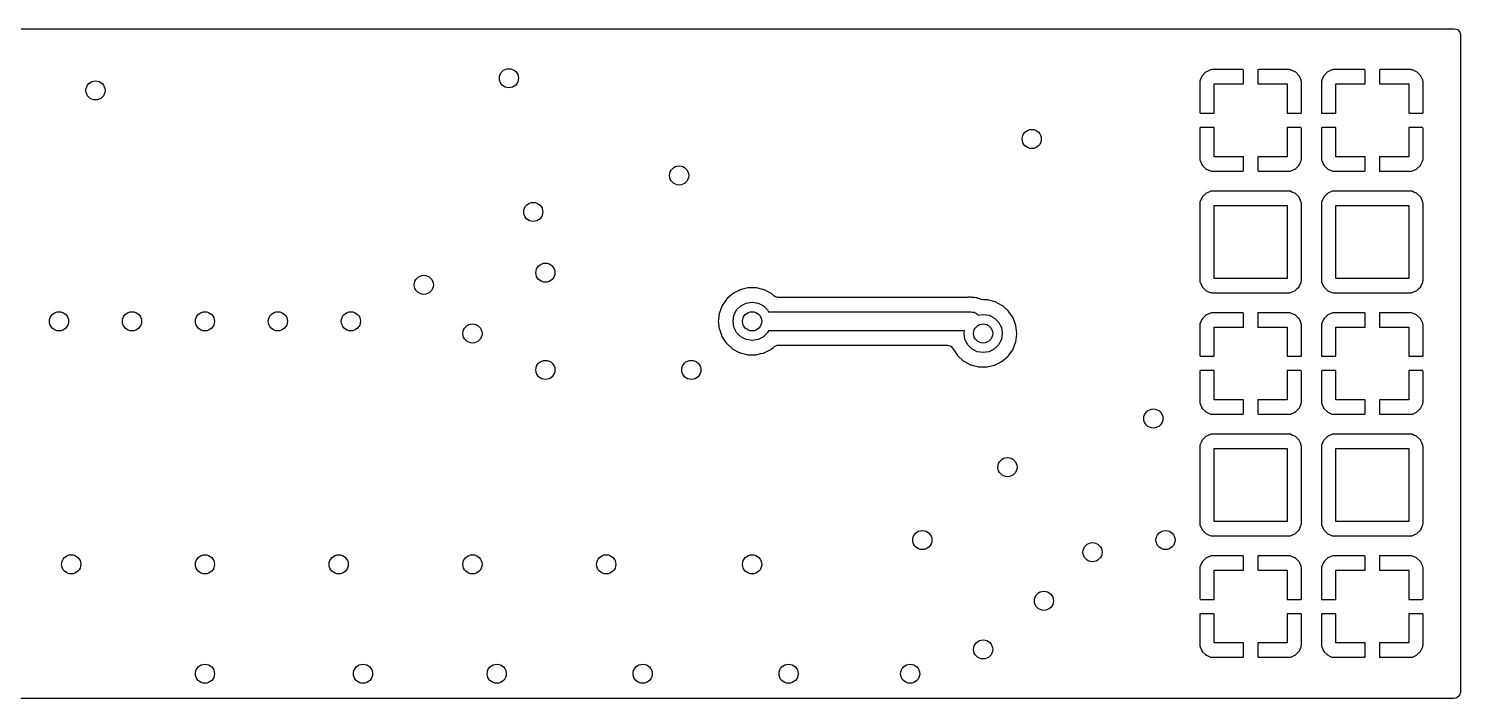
# Model space of a CAD drawing. Extents: x 0.02 to 2.34, y 0.02 to 0.57.
# Drawn here: x 1.165 to 2.342, y 0.02 to 0.571 of the extents above; entities that cross this region are included whole.
import ezdxf

# ---------------------------------------------------------------- set-up
doc = ezdxf.new("R2010")
doc.units = 0
doc.header["$MEASUREMENT"] = 0
doc.layers.add('BLACK', color=7, linetype='CONTINUOUS')

msp = doc.modelspace()

# ---------------------------------------------------------------- linework, layer by layer
at = {"layer": 'BLACK', "linetype": 'CONTINUOUS'}
for p, q in [((0.0247, 0.5708), (2.3375, 0.5708)), ((2.3375, 0.5708), (2.3402, 0.5701)), ((2.3402, 0.5701), (2.342, 0.5679)), ((2.342, 0.5679), (2.3425, 0.5659)), ((2.3425, 0.5659), (2.3425, 0.0247)), ((2.1299, 0.5316), (2.1285, 0.5284)), ((2.1304, 0.5324), (2.1299, 0.5316)), ((2.1329, 0.5349), (2.1304, 0.5324)), ((2.1336, 0.5354), (2.1329, 0.5349)), ((2.1369, 0.5368), (2.1336, 0.5354)), ((2.1376, 0.537), (2.1369, 0.5368)), ((2.1381, 0.5371), (2.1376, 0.537)), ((2.1384, 0.5371), (2.1381, 0.5371)), ((2.1636, 0.5371), (2.1384, 0.5371)), ((2.1639, 0.537), (2.1636, 0.5371)), ((2.1641, 0.5364), (2.1639, 0.537)), ((2.1639, 0.537), (2.1639, 0.537)), ((2.1641, 0.5253), (2.1641, 0.5364)), ((2.176, 0.5369), (2.1759, 0.5366)), ((2.1759, 0.5366), (2.1759, 0.5253)), ((2.1766, 0.5371), (2.176, 0.5369)), ((2.176, 0.5369), (2.176, 0.5369)), ((2.2016, 0.5371), (2.1766, 0.5371)), ((2.2019, 0.5371), (2.2016, 0.5371)), ((2.2024, 0.537), (2.2019, 0.5371)), ((2.2031, 0.5368), (2.2024, 0.537)), ((2.2064, 0.5354), (2.2031, 0.5368)), ((2.2071, 0.5349), (2.2064, 0.5354)), ((2.2096, 0.5324), (2.2071, 0.5349)), ((2.2101, 0.5317), (2.2096, 0.5324)), ((2.2115, 0.5284), (2.2101, 0.5317)), ((2.2299, 0.5316), (2.2285, 0.5284)), ((2.2304, 0.5324), (2.2299, 0.5316)), ((2.2329, 0.5349), (2.2304, 0.5324)), ((2.2336, 0.5354), (2.2329, 0.5349)), ((2.2369, 0.5368), (2.2336, 0.5354)), ((2.2376, 0.537), (2.2369, 0.5368)), ((2.2381, 0.5371), (2.2376, 0.537)), ((2.2384, 0.5371), (2.2381, 0.5371)), ((2.2636, 0.5371), (2.2384, 0.5371)), ((2.2639, 0.537), (2.2636, 0.5371)), ((2.2641, 0.5364), (2.2639, 0.537)), ((2.2639, 0.537), (2.2639, 0.537)), ((2.2641, 0.5253), (2.2641, 0.5364)), ((2.276, 0.5369), (2.2759, 0.5366)), ((2.2759, 0.5366), (2.2759, 0.5253)), ((2.2766, 0.5371), (2.276, 0.5369)), ((2.276, 0.5369), (2.276, 0.5369)), ((2.3016, 0.5371), (2.2766, 0.5371)), ((2.3019, 0.5371), (2.3016, 0.5371)), ((2.3024, 0.537), (2.3019, 0.5371)), ((2.3031, 0.5368), (2.3024, 0.537)), ((2.3064, 0.5354), (2.3031, 0.5368)), ((2.3071, 0.5349), (2.3064, 0.5354)), ((2.3096, 0.5324), (2.3071, 0.5349)), ((2.3101, 0.5317), (2.3096, 0.5324)), ((2.3115, 0.5284), (2.3101, 0.5317)), ((2.1283, 0.5277), (2.1282, 0.5272)), ((2.1282, 0.5272), (2.1282, 0.5269)), ((2.1282, 0.5269), (2.1282, 0.5019)), ((2.1285, 0.5284), (2.1283, 0.5277)), ((2.14, 0.5012), (2.14, 0.5253)), ((2.14, 0.5253), (2.1641, 0.5253)), ((2.1759, 0.5253), (2.2, 0.5253)), ((2.2, 0.5253), (2.2, 0.5012)), ((2.2117, 0.5277), (2.2115, 0.5284)), ((2.2118, 0.5272), (2.2117, 0.5277)), ((2.2118, 0.5269), (2.2118, 0.5272)), ((2.2118, 0.5017), (2.2118, 0.5269)), ((2.2283, 0.5277), (2.2282, 0.5272)), ((2.2282, 0.5272), (2.2282, 0.5269)), ((2.2282, 0.5269), (2.2282, 0.5019)), ((2.2285, 0.5284), (2.2283, 0.5277)), ((2.24, 0.5012), (2.24, 0.5253)), ((2.24, 0.5253), (2.2641, 0.5253)), ((2.2759, 0.5253), (2.3, 0.5253)), ((2.3, 0.5253), (2.3, 0.5012)), ((2.3117, 0.5277), (2.3115, 0.5284)), ((2.3118, 0.5272), (2.3117, 0.5277)), ((2.3118, 0.5269), (2.3118, 0.5272)), ((2.3118, 0.5017), (2.3118, 0.5269)), ((2.1282, 0.5019), (2.1284, 0.5013)), ((2.1284, 0.5013), (2.1284, 0.5012)), ((2.1284, 0.5012), (2.1287, 0.5012)), ((2.1287, 0.5012), (2.14, 0.5012)), ((2.2, 0.5012), (2.2111, 0.5012)), ((2.2111, 0.5012), (2.2117, 0.5014)), ((2.2117, 0.5014), (2.2118, 0.5017)), ((2.2117, 0.5014), (2.2117, 0.5014)), ((2.2282, 0.5019), (2.2284, 0.5013)), ((2.2284, 0.5013), (2.2284, 0.5012)), ((2.2284, 0.5012), (2.2287, 0.5012)), ((2.2287, 0.5012), (2.24, 0.5012)), ((2.3, 0.5012), (2.3111, 0.5012)), ((2.3111, 0.5012), (2.3117, 0.5014)), ((2.3117, 0.5014), (2.3118, 0.5017)), ((2.3117, 0.5014), (2.3117, 0.5014)), ((2.1283, 0.4892), (2.1282, 0.4891)), ((2.1282, 0.4891), (2.1282, 0.4888)), ((2.1282, 0.4888), (2.1282, 0.4637)), ((2.1289, 0.4894), (2.1283, 0.4892)), ((2.14, 0.4894), (2.1289, 0.4894)), ((2.14, 0.4653), (2.14, 0.4894)), ((2.2113, 0.4894), (2.2, 0.4894)), ((2.2, 0.4894), (2.2, 0.4653)), ((2.2116, 0.4893), (2.2113, 0.4894)), ((2.2118, 0.4887), (2.2116, 0.4893)), ((2.2116, 0.4893), (2.2116, 0.4893)), ((2.2118, 0.4637), (2.2118, 0.4887)), ((2.2283, 0.4891), (2.2282, 0.4888)), ((2.2282, 0.4888), (2.2282, 0.4637)), ((2.2289, 0.4894), (2.2283, 0.4892)), ((2.2283, 0.4892), (2.2283, 0.4891)), ((2.24, 0.4894), (2.2289, 0.4894)), ((2.24, 0.4653), (2.24, 0.4894)), ((2.3113, 0.4894), (2.3, 0.4894)), ((2.3, 0.4894), (2.3, 0.4653)), ((2.3116, 0.4893), (2.3113, 0.4894)), ((2.3118, 0.4887), (2.3116, 0.4893)), ((2.3116, 0.4893), (2.3116, 0.4893)), ((2.3118, 0.4637), (2.3118, 0.4887)), ((2.1282, 0.4637), (2.1282, 0.4634)), ((2.1282, 0.4634), (2.1283, 0.4629)), ((2.1283, 0.4629), (2.1285, 0.4622)), ((2.1285, 0.4622), (2.1299, 0.4589)), ((2.1641, 0.4653), (2.14, 0.4653)), ((2.1641, 0.454), (2.1641, 0.4653)), ((2.2, 0.4653), (2.1759, 0.4653)), ((2.1759, 0.4653), (2.1759, 0.4542)), ((2.2101, 0.4589), (2.2115, 0.4622)), ((2.2115, 0.4622), (2.2117, 0.4629)), ((2.2117, 0.4629), (2.2118, 0.4634)), ((2.2118, 0.4634), (2.2118, 0.4637)), ((2.2282, 0.4637), (2.2282, 0.4634)), ((2.2282, 0.4634), (2.2283, 0.4629)), ((2.2283, 0.4629), (2.2285, 0.4622)), ((2.2285, 0.4622), (2.2299, 0.4589)), ((2.2641, 0.4653), (2.24, 0.4653)), ((2.2641, 0.454), (2.2641, 0.4653)), ((2.3, 0.4653), (2.2759, 0.4653)), ((2.2759, 0.4653), (2.2759, 0.4542)), ((2.3101, 0.4589), (2.3115, 0.4622)), ((2.3115, 0.4622), (2.3117, 0.4629)), ((2.3117, 0.4629), (2.3118, 0.4634)), ((2.3118, 0.4634), (2.3118, 0.4637)), ((2.1299, 0.4589), (2.1304, 0.4581)), ((2.1304, 0.4581), (2.1329, 0.4557)), ((2.1329, 0.4557), (2.1336, 0.4552)), ((2.1336, 0.4552), (2.1369, 0.4537)), ((2.1369, 0.4537), (2.1376, 0.4535)), ((2.1376, 0.4535), (2.1381, 0.4535)), ((2.1381, 0.4535), (2.1384, 0.4535)), ((2.1384, 0.4535), (2.1634, 0.4535)), ((2.1634, 0.4535), (2.164, 0.4536)), ((2.164, 0.4537), (2.1641, 0.454)), ((2.164, 0.4536), (2.164, 0.4537)), ((2.1759, 0.4542), (2.1761, 0.4536)), ((2.1761, 0.4536), (2.1761, 0.4535)), ((2.1761, 0.4535), (2.1764, 0.4535)), ((2.1764, 0.4535), (2.2016, 0.4535)), ((2.2016, 0.4535), (2.2019, 0.4535)), ((2.2019, 0.4535), (2.2024, 0.4535)), ((2.2024, 0.4535), (2.2031, 0.4537)), ((2.2031, 0.4537), (2.2064, 0.4552)), ((2.2064, 0.4552), (2.2071, 0.4557)), ((2.2071, 0.4557), (2.2096, 0.4582)), ((2.2096, 0.4582), (2.2101, 0.4589)), ((2.2299, 0.4589), (2.2304, 0.4581)), ((2.2304, 0.4581), (2.2329, 0.4557)), ((2.2329, 0.4557), (2.2336, 0.4552)), ((2.2336, 0.4552), (2.2369, 0.4537)), ((2.2369, 0.4537), (2.2376, 0.4535)), ((2.2376, 0.4535), (2.2381, 0.4535)), ((2.2381, 0.4535), (2.2384, 0.4535)), ((2.2384, 0.4535), (2.2634, 0.4535)), ((2.2634, 0.4535), (2.264, 0.4536)), ((2.264, 0.4537), (2.2641, 0.454)), ((2.264, 0.4536), (2.264, 0.4537)), ((2.2759, 0.4542), (2.2761, 0.4536)), ((2.2761, 0.4536), (2.2761, 0.4535)), ((2.2761, 0.4535), (2.2764, 0.4535)), ((2.2764, 0.4535), (2.3016, 0.4535)), ((2.3016, 0.4535), (2.3019, 0.4535)), ((2.3019, 0.4535), (2.3024, 0.4535)), ((2.3024, 0.4535), (2.3031, 0.4537)), ((2.3031, 0.4537), (2.3064, 0.4552)), ((2.3064, 0.4552), (2.3071, 0.4557)), ((2.3071, 0.4557), (2.3096, 0.4582)), ((2.3096, 0.4582), (2.3101, 0.4589)), ((2.1372, 0.437), (2.1332, 0.4352)), ((2.1378, 0.4371), (2.1372, 0.437)), ((2.1381, 0.4371), (2.1378, 0.4371)), ((2.1382, 0.4371), (2.1381, 0.4371)), ((2.1381, 0.4371), (2.1381, 0.4371)), ((2.2018, 0.4371), (2.1382, 0.4371)), ((2.2028, 0.437), (2.2018, 0.4371)), ((2.204, 0.4364), (2.2028, 0.437)), ((2.2064, 0.4354), (2.204, 0.4364)), ((2.2372, 0.437), (2.2332, 0.4352)), ((2.2378, 0.4371), (2.2372, 0.437)), ((2.2381, 0.4371), (2.2378, 0.4371)), ((2.2382, 0.4371), (2.2381, 0.4371)), ((2.2381, 0.4371), (2.2381, 0.4371)), ((2.3018, 0.4371), (2.2382, 0.4371)), ((2.3028, 0.437), (2.3018, 0.4371)), ((2.304, 0.4364), (2.3028, 0.437)), ((2.3064, 0.4354), (2.304, 0.4364)), ((2.1283, 0.428), (2.1282, 0.427)), ((2.1282, 0.427), (2.1282, 0.3635)), ((2.1301, 0.4321), (2.1283, 0.428)), ((2.1332, 0.4352), (2.1301, 0.4321)), ((2.14, 0.3653), (2.14, 0.4253)), ((2.14, 0.4253), (2.2, 0.4253)), ((2.2, 0.4253), (2.2, 0.3653)), ((2.2068, 0.4352), (2.2064, 0.4354)), ((2.2064, 0.4354), (2.2064, 0.4354)), ((2.2099, 0.4321), (2.2068, 0.4352)), ((2.2117, 0.4281), (2.2099, 0.4321)), ((2.2118, 0.427), (2.2117, 0.4281)), ((2.2118, 0.3635), (2.2118, 0.427)), ((2.2283, 0.428), (2.2282, 0.427)), ((2.2282, 0.427), (2.2282, 0.3635)), ((2.2301, 0.4321), (2.2283, 0.428)), ((2.2332, 0.4352), (2.2301, 0.4321)), ((2.24, 0.3653), (2.24, 0.4253)), ((2.24, 0.4253), (2.3, 0.4253)), ((2.3, 0.4253), (2.3, 0.3653)), ((2.3068, 0.4352), (2.3064, 0.4354)), ((2.3064, 0.4354), (2.3064, 0.4354)), ((2.3099, 0.4321), (2.3068, 0.4352)), ((2.3117, 0.4281), (2.3099, 0.4321)), ((2.3118, 0.427), (2.3117, 0.4281)), ((2.3118, 0.3635), (2.3118, 0.427)), ((2.2, 0.3653), (2.14, 0.3653)), ((2.3, 0.3653), (2.24, 0.3653)), ((1.7453, 0.3535), (1.7444, 0.353)), ((1.7501, 0.3559), (1.7453, 0.3535)), ((1.7503, 0.356), (1.7501, 0.3559)), ((1.7501, 0.3559), (1.7501, 0.3559)), ((1.7509, 0.3562), (1.7503, 0.356)), ((1.7565, 0.3575), (1.7509, 0.3562)), ((1.7568, 0.3576), (1.7565, 0.3575)), ((1.7565, 0.3575), (1.7565, 0.3575)), ((1.7601, 0.3576), (1.7568, 0.3576)), ((1.7632, 0.3576), (1.7601, 0.3576)), ((1.7635, 0.3576), (1.7632, 0.3576)), ((1.7632, 0.3576), (1.7632, 0.3576)), ((1.77, 0.3559), (1.7635, 0.3576)), ((1.7759, 0.3528), (1.77, 0.3559)), ((2.1282, 0.3635), (2.1283, 0.3625)), ((2.1283, 0.3625), (2.1284, 0.3621)), ((2.1284, 0.3621), (2.1284, 0.3621)), ((2.1284, 0.3621), (2.1298, 0.3591)), ((2.1298, 0.3591), (2.1301, 0.3585)), ((2.1301, 0.3585), (2.1304, 0.3581)), ((2.1304, 0.3581), (2.1304, 0.3581)), ((2.1304, 0.3581), (2.131, 0.3576)), ((2.131, 0.3576), (2.1332, 0.3553)), ((2.1332, 0.3553), (2.1336, 0.3552)), ((2.1336, 0.3552), (2.1336, 0.3552)), ((2.1336, 0.3552), (2.136, 0.3541)), ((2.136, 0.3541), (2.1372, 0.3536)), ((2.1372, 0.3536), (2.1382, 0.3534)), ((2.1382, 0.3534), (2.2018, 0.3534)), ((2.2018, 0.3534), (2.2019, 0.3535)), ((2.2019, 0.3535), (2.2019, 0.3535)), ((2.2019, 0.3535), (2.2022, 0.3535)), ((2.2022, 0.3535), (2.2028, 0.3536)), ((2.2028, 0.3536), (2.2068, 0.3554)), ((2.2068, 0.3554), (2.2073, 0.3558)), ((2.2073, 0.3558), (2.2084, 0.3569)), ((2.2084, 0.3569), (2.2099, 0.3585)), ((2.2099, 0.3585), (2.2102, 0.3591)), ((2.2102, 0.3591), (2.2116, 0.3622)), ((2.2116, 0.3622), (2.2117, 0.3625)), ((2.2117, 0.3625), (2.2118, 0.3635)), ((2.2282, 0.3635), (2.2283, 0.3625)), ((2.2283, 0.3625), (2.2284, 0.3621)), ((2.2284, 0.3621), (2.2284, 0.3621)), ((2.2284, 0.3621), (2.2298, 0.3591)), ((2.2298, 0.3591), (2.2301, 0.3585)), ((2.2301, 0.3585), (2.2304, 0.3581)), ((2.2304, 0.3581), (2.2304, 0.3581)), ((2.2304, 0.3581), (2.231, 0.3576)), ((2.231, 0.3576), (2.2332, 0.3553)), ((2.2332, 0.3553), (2.2336, 0.3552)), ((2.2336, 0.3552), (2.2336, 0.3552)), ((2.2336, 0.3552), (2.236, 0.3541)), ((2.236, 0.3541), (2.2372, 0.3536)), ((2.2372, 0.3536), (2.2382, 0.3534)), ((2.2382, 0.3534), (2.3018, 0.3534)), ((2.3018, 0.3534), (2.3019, 0.3535)), ((2.3019, 0.3535), (2.3019, 0.3535)), ((2.3019, 0.3535), (2.3022, 0.3535)), ((2.3022, 0.3535), (2.3028, 0.3536)), ((2.3028, 0.3536), (2.3068, 0.3554)), ((2.3068, 0.3554), (2.3073, 0.3558)), ((2.3073, 0.3558), (2.3084, 0.3569)), ((2.3084, 0.3569), (2.3099, 0.3585)), ((2.3099, 0.3585), (2.3102, 0.3591)), ((2.3102, 0.3591), (2.3116, 0.3622)), ((2.3116, 0.3622), (2.3117, 0.3625)), ((2.3117, 0.3625), (2.3118, 0.3635)), ((1.7355, 0.3431), (1.7331, 0.3369)), ((1.7375, 0.3459), (1.7355, 0.3431)), ((1.7389, 0.3479), (1.7375, 0.3459)), ((1.7393, 0.3486), (1.7389, 0.3479)), ((1.7434, 0.3521), (1.7393, 0.3486)), ((1.7442, 0.3528), (1.7434, 0.3521)), ((1.7444, 0.353), (1.7442, 0.3528)), ((1.7442, 0.3528), (1.7442, 0.3528)), ((1.7473, 0.3393), (1.7507, 0.3427)), ((1.7507, 0.3427), (1.7551, 0.345)), ((1.7551, 0.345), (1.76, 0.3457)), ((1.76, 0.3457), (1.7649, 0.345)), ((1.7649, 0.345), (1.7693, 0.3427)), ((1.7693, 0.3427), (1.7727, 0.3393)), ((1.7779, 0.351), (1.7759, 0.3528)), ((1.7786, 0.3505), (1.7779, 0.351)), ((1.7812, 0.3497), (1.7786, 0.3505)), ((1.9374, 0.3497), (1.7812, 0.3497)), ((1.938, 0.3498), (1.9374, 0.3497)), ((1.9383, 0.3498), (1.938, 0.3498)), ((1.938, 0.3498), (1.938, 0.3498)), ((1.9386, 0.3499), (1.9383, 0.3498)), ((1.94, 0.3498), (1.9386, 0.3499)), ((1.9406, 0.3497), (1.94, 0.3498)), ((1.9409, 0.3497), (1.9406, 0.3497)), ((1.9415, 0.3497), (1.9409, 0.3497)), ((1.9421, 0.3496), (1.9415, 0.3497)), ((1.9425, 0.3496), (1.9421, 0.3496)), ((1.9443, 0.3494), (1.9425, 0.3496)), ((1.9446, 0.3493), (1.9443, 0.3494)), ((1.9447, 0.3493), (1.9446, 0.3493)), ((1.9453, 0.3491), (1.9447, 0.3493)), ((1.9455, 0.3491), (1.9453, 0.3491)), ((1.9458, 0.349), (1.9455, 0.3491)), ((1.9461, 0.3489), (1.9458, 0.349)), ((1.9475, 0.3483), (1.9461, 0.3489)), ((1.9461, 0.3489), (1.9461, 0.3489)), ((1.9478, 0.3481), (1.9475, 0.3483)), ((1.9484, 0.3479), (1.9478, 0.3481)), ((1.9501, 0.3476), (1.9484, 0.3479)), ((1.9516, 0.3476), (1.9501, 0.3476)), ((1.9532, 0.3476), (1.9516, 0.3476)), ((1.9535, 0.3476), (1.9532, 0.3476)), ((1.9532, 0.3476), (1.9532, 0.3476)), ((1.96, 0.3459), (1.9535, 0.3476)), ((1.9659, 0.3428), (1.96, 0.3459)), ((1.9661, 0.3426), (1.9659, 0.3428)), ((1.9706, 0.3386), (1.9661, 0.3426)), ((1.9661, 0.3426), (1.9661, 0.3426)), ((1.7324, 0.3316), (1.7322, 0.3303)), ((1.7322, 0.3303), (1.7329, 0.3237)), ((1.733, 0.3366), (1.7324, 0.3316)), ((1.7331, 0.3369), (1.733, 0.3366)), ((1.733, 0.3366), (1.733, 0.3366)), ((1.7443, 0.33), (1.745, 0.3349)), ((1.745, 0.3251), (1.7443, 0.33)), ((1.745, 0.3349), (1.7473, 0.3393)), ((1.7727, 0.3393), (1.7734, 0.3379)), ((1.7734, 0.3379), (1.94, 0.3379)), ((1.94, 0.3379), (1.9413, 0.3376)), ((1.9413, 0.3376), (1.9426, 0.3374)), ((1.9426, 0.3374), (1.943, 0.3372)), ((1.943, 0.3372), (1.9434, 0.3371)), ((1.9434, 0.3371), (1.9445, 0.3363)), ((1.9445, 0.3363), (1.9456, 0.3356)), ((1.9456, 0.3356), (1.946, 0.3351)), ((1.946, 0.3351), (1.95, 0.3357)), ((1.95, 0.3357), (1.9549, 0.335)), ((1.9549, 0.335), (1.9593, 0.3327)), ((1.9593, 0.3327), (1.9627, 0.3293)), ((1.9708, 0.3384), (1.9706, 0.3386)), ((1.971, 0.3381), (1.9708, 0.3384)), ((1.9719, 0.3368), (1.971, 0.3381)), ((1.971, 0.3381), (1.971, 0.3381)), ((1.9746, 0.3329), (1.9719, 0.3368)), ((1.977, 0.3266), (1.9746, 0.3329)), ((2.1299, 0.3316), (2.1285, 0.3284)), ((2.1304, 0.3324), (2.1299, 0.3316)), ((2.1329, 0.3349), (2.1304, 0.3324)), ((2.1336, 0.3354), (2.1329, 0.3349)), ((2.1369, 0.3368), (2.1336, 0.3354)), ((2.1376, 0.337), (2.1369, 0.3368)), ((2.1381, 0.3371), (2.1376, 0.337)), ((2.1384, 0.3371), (2.1381, 0.3371)), ((2.1636, 0.3371), (2.1384, 0.3371)), ((2.1639, 0.337), (2.1636, 0.3371)), ((2.1641, 0.3364), (2.1639, 0.337)), ((2.1639, 0.337), (2.1639, 0.337)), ((2.1641, 0.3253), (2.1641, 0.3364)), ((2.176, 0.3369), (2.1759, 0.3366)), ((2.1759, 0.3366), (2.1759, 0.3253)), ((2.1766, 0.3371), (2.176, 0.3369)), ((2.176, 0.3369), (2.176, 0.3369)), ((2.2016, 0.3371), (2.1766, 0.3371)), ((2.2019, 0.3371), (2.2016, 0.3371)), ((2.2024, 0.337), (2.2019, 0.3371)), ((2.2031, 0.3368), (2.2024, 0.337)), ((2.2064, 0.3354), (2.2031, 0.3368)), ((2.2071, 0.3349), (2.2064, 0.3354)), ((2.2096, 0.3324), (2.2071, 0.3349)), ((2.2101, 0.3317), (2.2096, 0.3324)), ((2.2115, 0.3284), (2.2101, 0.3317)), ((2.2299, 0.3316), (2.2285, 0.3284)), ((2.2304, 0.3324), (2.2299, 0.3316)), ((2.2329, 0.3349), (2.2304, 0.3324)), ((2.2336, 0.3354), (2.2329, 0.3349)), ((2.2369, 0.3368), (2.2336, 0.3354)), ((2.2376, 0.337), (2.2369, 0.3368)), ((2.2381, 0.3371), (2.2376, 0.337)), ((2.2384, 0.3371), (2.2381, 0.3371)), ((2.2636, 0.3371), (2.2384, 0.3371)), ((2.2639, 0.337), (2.2636, 0.3371)), ((2.2641, 0.3364), (2.2639, 0.337)), ((2.2639, 0.337), (2.2639, 0.337)), ((2.2641, 0.3253), (2.2641, 0.3364)), ((2.276, 0.3369), (2.2759, 0.3366)), ((2.2759, 0.3366), (2.2759, 0.3253)), ((2.2766, 0.3371), (2.276, 0.3369)), ((2.276, 0.3369), (2.276, 0.3369)), ((2.3016, 0.3371), (2.2766, 0.3371)), ((2.3019, 0.3371), (2.3016, 0.3371)), ((2.3024, 0.337), (2.3019, 0.3371)), ((2.3031, 0.3368), (2.3024, 0.337)), ((2.3064, 0.3354), (2.3031, 0.3368)), ((2.3071, 0.3349), (2.3064, 0.3354)), ((2.3096, 0.3324), (2.3071, 0.3349)), ((2.3101, 0.3317), (2.3096, 0.3324)), ((2.3115, 0.3284), (2.3101, 0.3317)), ((1.7329, 0.3237), (1.7331, 0.3234)), ((1.7331, 0.3234), (1.7346, 0.3193)), ((1.7346, 0.3193), (1.7352, 0.3174)), ((1.7473, 0.3207), (1.745, 0.3251)), ((1.7507, 0.3173), (1.7473, 0.3207)), ((1.7727, 0.3207), (1.7693, 0.3173)), ((1.7734, 0.3221), (1.7727, 0.3207)), ((1.9346, 0.3221), (1.7734, 0.3221)), ((1.9343, 0.32), (1.9346, 0.3221)), ((1.935, 0.3151), (1.9343, 0.32)), ((1.9627, 0.3293), (1.965, 0.3249)), ((1.965, 0.3249), (1.9658, 0.32)), ((1.9658, 0.32), (1.965, 0.3151)), ((1.9768, 0.3128), (1.9778, 0.3194)), ((1.9778, 0.32), (1.977, 0.3266)), ((1.9778, 0.3194), (1.9778, 0.32)), ((2.1283, 0.3277), (2.1282, 0.3272)), ((2.1282, 0.3272), (2.1282, 0.3269)), ((2.1282, 0.3269), (2.1282, 0.3019)), ((2.1285, 0.3284), (2.1283, 0.3277)), ((2.14, 0.3012), (2.14, 0.3253)), ((2.14, 0.3253), (2.1641, 0.3253)), ((2.1759, 0.3253), (2.2, 0.3253)), ((2.2, 0.3253), (2.2, 0.3012)), ((2.2117, 0.3277), (2.2115, 0.3284)), ((2.2118, 0.3272), (2.2117, 0.3277)), ((2.2118, 0.3269), (2.2118, 0.3272)), ((2.2118, 0.3017), (2.2118, 0.3269)), ((2.2283, 0.3277), (2.2282, 0.3272)), ((2.2282, 0.3272), (2.2282, 0.3269)), ((2.2282, 0.3269), (2.2282, 0.3019)), ((2.2285, 0.3284), (2.2283, 0.3277)), ((2.24, 0.3012), (2.24, 0.3253)), ((2.24, 0.3253), (2.2641, 0.3253)), ((2.2759, 0.3253), (2.3, 0.3253)), ((2.3, 0.3253), (2.3, 0.3012)), ((2.3117, 0.3277), (2.3115, 0.3284)), ((2.3118, 0.3272), (2.3117, 0.3277)), ((2.3118, 0.3269), (2.3118, 0.3272)), ((2.3118, 0.3017), (2.3118, 0.3269)), ((1.7352, 0.3174), (1.739, 0.3118)), ((1.739, 0.3118), (1.7392, 0.3116)), ((1.7392, 0.3116), (1.7392, 0.3116)), ((1.7392, 0.3116), (1.7437, 0.3076)), ((1.7437, 0.3076), (1.7437, 0.3076)), ((1.7437, 0.3076), (1.7439, 0.3074)), ((1.7439, 0.3074), (1.7442, 0.3072)), ((1.7442, 0.3072), (1.7442, 0.3072)), ((1.7442, 0.3072), (1.7495, 0.3043)), ((1.7551, 0.315), (1.7507, 0.3173)), ((1.76, 0.3143), (1.7551, 0.315)), ((1.7649, 0.315), (1.76, 0.3143)), ((1.7693, 0.3173), (1.7649, 0.315)), ((1.7694, 0.3039), (1.7754, 0.3069)), ((1.7754, 0.3069), (1.7756, 0.3071)), ((1.7756, 0.3071), (1.7772, 0.3084)), ((1.7756, 0.3071), (1.7756, 0.3071)), ((1.7772, 0.3084), (1.778, 0.3091)), ((1.778, 0.3091), (1.7806, 0.3103)), ((1.7806, 0.3103), (1.7812, 0.3103)), ((1.7812, 0.3103), (1.9208, 0.3103)), ((1.9208, 0.3103), (1.9235, 0.3095)), ((1.9235, 0.3095), (1.9252, 0.3076)), ((1.9252, 0.3076), (1.9252, 0.3074)), ((1.9252, 0.3074), (1.9254, 0.3071)), ((1.9254, 0.3071), (1.9254, 0.3071)), ((1.9254, 0.3071), (1.9259, 0.3064)), ((1.9259, 0.3064), (1.929, 0.3018)), ((1.9373, 0.3107), (1.935, 0.3151)), ((1.9407, 0.3073), (1.9373, 0.3107)), ((1.9451, 0.305), (1.9407, 0.3073)), ((1.9593, 0.3073), (1.9549, 0.305)), ((1.9627, 0.3107), (1.9593, 0.3073)), ((1.965, 0.3151), (1.9627, 0.3107)), ((1.9709, 0.3019), (1.9743, 0.3066)), ((1.9743, 0.3066), (1.975, 0.3083)), ((1.975, 0.3083), (1.9767, 0.3125)), ((1.9767, 0.3125), (1.9768, 0.3128)), ((1.9767, 0.3125), (1.9767, 0.3125)), ((1.7495, 0.3043), (1.7495, 0.3043)), ((1.7495, 0.3043), (1.7498, 0.3042)), ((1.7498, 0.3042), (1.7501, 0.3041)), ((1.7501, 0.3041), (1.7559, 0.3026)), ((1.7559, 0.3026), (1.7559, 0.3026)), ((1.7559, 0.3026), (1.7562, 0.3025)), ((1.7562, 0.3025), (1.7596, 0.3024)), ((1.7596, 0.3024), (1.7626, 0.3024)), ((1.7626, 0.3024), (1.7626, 0.3024)), ((1.7626, 0.3024), (1.7629, 0.3024)), ((1.7629, 0.3024), (1.7632, 0.3024)), ((1.7632, 0.3024), (1.7673, 0.3034)), ((1.7632, 0.3024), (1.7632, 0.3024)), ((1.7673, 0.3034), (1.7694, 0.3039)), ((1.929, 0.3018), (1.9292, 0.3016)), ((1.9292, 0.3016), (1.9292, 0.3016)), ((1.9292, 0.3016), (1.9337, 0.2976)), ((1.9337, 0.2976), (1.9337, 0.2976)), ((1.9337, 0.2976), (1.9339, 0.2974)), ((1.9339, 0.2974), (1.9342, 0.2972)), ((1.9342, 0.2972), (1.9342, 0.2972)), ((1.9342, 0.2972), (1.9395, 0.2943)), ((1.95, 0.3043), (1.9451, 0.305)), ((1.9549, 0.305), (1.95, 0.3043)), ((1.9594, 0.2939), (1.9654, 0.2969)), ((1.9654, 0.2969), (1.9705, 0.3012)), ((1.9705, 0.3012), (1.9709, 0.3019)), ((2.1282, 0.3019), (2.1284, 0.3013)), ((2.1284, 0.3013), (2.1284, 0.3012)), ((2.1284, 0.3012), (2.1287, 0.3012)), ((2.1287, 0.3012), (2.14, 0.3012)), ((2.2, 0.3012), (2.2111, 0.3012)), ((2.2111, 0.3012), (2.2117, 0.3014)), ((2.2117, 0.3014), (2.2118, 0.3017)), ((2.2117, 0.3014), (2.2117, 0.3014)), ((2.2282, 0.3019), (2.2284, 0.3013)), ((2.2284, 0.3013), (2.2284, 0.3012)), ((2.2284, 0.3012), (2.2287, 0.3012)), ((2.2287, 0.3012), (2.24, 0.3012)), ((2.3, 0.3012), (2.3111, 0.3012)), ((2.3111, 0.3012), (2.3117, 0.3014)), ((2.3117, 0.3014), (2.3118, 0.3017)), ((2.3117, 0.3014), (2.3117, 0.3014)), ((1.9395, 0.2943), (1.9395, 0.2943)), ((1.9395, 0.2943), (1.9398, 0.2942)), ((1.9398, 0.2942), (1.9401, 0.2941)), ((1.9401, 0.2941), (1.9459, 0.2926)), ((1.9459, 0.2926), (1.9459, 0.2926)), ((1.9459, 0.2926), (1.9462, 0.2925)), ((1.9462, 0.2925), (1.9496, 0.2924)), ((1.9496, 0.2924), (1.9526, 0.2924)), ((1.9526, 0.2924), (1.9526, 0.2924)), ((1.9526, 0.2924), (1.9529, 0.2924)), ((1.9529, 0.2924), (1.9532, 0.2924)), ((1.9532, 0.2924), (1.9556, 0.293)), ((1.9532, 0.2924), (1.9532, 0.2924)), ((1.9556, 0.293), (1.9594, 0.2939)), ((2.1283, 0.2892), (2.1282, 0.2891)), ((2.1282, 0.2891), (2.1282, 0.2888)), ((2.1282, 0.2888), (2.1282, 0.2637)), ((2.1289, 0.2894), (2.1283, 0.2892)), ((2.14, 0.2894), (2.1289, 0.2894)), ((2.14, 0.2653), (2.14, 0.2894)), ((2.2113, 0.2894), (2.2, 0.2894)), ((2.2, 0.2894), (2.2, 0.2653)), ((2.2116, 0.2893), (2.2113, 0.2894)), ((2.2118, 0.2887), (2.2116, 0.2893)), ((2.2116, 0.2893), (2.2116, 0.2893)), ((2.2118, 0.2637), (2.2118, 0.2887)), ((2.2283, 0.2891), (2.2282, 0.2888)), ((2.2282, 0.2888), (2.2282, 0.2637)), ((2.2289, 0.2894), (2.2283, 0.2892)), ((2.2283, 0.2892), (2.2283, 0.2891)), ((2.24, 0.2894), (2.2289, 0.2894)), ((2.24, 0.2653), (2.24, 0.2894)), ((2.3113, 0.2894), (2.3, 0.2894)), ((2.3, 0.2894), (2.3, 0.2653)), ((2.3116, 0.2893), (2.3113, 0.2894)), ((2.3118, 0.2887), (2.3116, 0.2893)), ((2.3116, 0.2893), (2.3116, 0.2893)), ((2.3118, 0.2637), (2.3118, 0.2887)), ((2.1282, 0.2637), (2.1282, 0.2634)), ((2.1282, 0.2634), (2.1283, 0.2629)), ((2.1283, 0.2629), (2.1285, 0.2622)), ((2.1285, 0.2622), (2.1299, 0.2589)), ((2.1641, 0.2653), (2.14, 0.2653)), ((2.1641, 0.254), (2.1641, 0.2653)), ((2.2, 0.2653), (2.1759, 0.2653)), ((2.1759, 0.2653), (2.1759, 0.2542)), ((2.2101, 0.2589), (2.2115, 0.2622)), ((2.2115, 0.2622), (2.2117, 0.2629)), ((2.2117, 0.2629), (2.2118, 0.2634)), ((2.2118, 0.2634), (2.2118, 0.2637)), ((2.2282, 0.2637), (2.2282, 0.2634)), ((2.2282, 0.2634), (2.2283, 0.2629)), ((2.2283, 0.2629), (2.2285, 0.2622)), ((2.2285, 0.2622), (2.2299, 0.2589)), ((2.2641, 0.2653), (2.24, 0.2653)), ((2.2641, 0.254), (2.2641, 0.2653)), ((2.3, 0.2653), (2.2759, 0.2653)), ((2.2759, 0.2653), (2.2759, 0.2542)), ((2.3101, 0.2589), (2.3115, 0.2622)), ((2.3115, 0.2622), (2.3117, 0.2629)), ((2.3117, 0.2629), (2.3118, 0.2634)), ((2.3118, 0.2634), (2.3118, 0.2637)), ((2.1299, 0.2589), (2.1304, 0.2581)), ((2.1304, 0.2581), (2.1329, 0.2557)), ((2.1329, 0.2557), (2.1336, 0.2552)), ((2.1336, 0.2552), (2.1369, 0.2537)), ((2.1369, 0.2537), (2.1376, 0.2535)), ((2.1376, 0.2535), (2.1381, 0.2535)), ((2.1381, 0.2535), (2.1384, 0.2535)), ((2.1384, 0.2535), (2.1634, 0.2535)), ((2.1634, 0.2535), (2.164, 0.2536)), ((2.164, 0.2537), (2.1641, 0.254)), ((2.164, 0.2536), (2.164, 0.2537)), ((2.1759, 0.2542), (2.1761, 0.2536)), ((2.1761, 0.2536), (2.1761, 0.2535)), ((2.1761, 0.2535), (2.1764, 0.2535)), ((2.1764, 0.2535), (2.2016, 0.2535)), ((2.2016, 0.2535), (2.2019, 0.2535)), ((2.2019, 0.2535), (2.2024, 0.2535)), ((2.2024, 0.2535), (2.2031, 0.2537)), ((2.2031, 0.2537), (2.2064, 0.2552)), ((2.2064, 0.2552), (2.2071, 0.2557)), ((2.2071, 0.2557), (2.2096, 0.2582)), ((2.2096, 0.2582), (2.2101, 0.2589)), ((2.2299, 0.2589), (2.2304, 0.2581)), ((2.2304, 0.2581), (2.2329, 0.2557)), ((2.2329, 0.2557), (2.2336, 0.2552)), ((2.2336, 0.2552), (2.2369, 0.2537)), ((2.2369, 0.2537), (2.2376, 0.2535)), ((2.2376, 0.2535), (2.2381, 0.2535)), ((2.2381, 0.2535), (2.2384, 0.2535)), ((2.2384, 0.2535), (2.2634, 0.2535)), ((2.2634, 0.2535), (2.264, 0.2536)), ((2.264, 0.2537), (2.2641, 0.254)), ((2.264, 0.2536), (2.264, 0.2537)), ((2.2759, 0.2542), (2.2761, 0.2536)), ((2.2761, 0.2536), (2.2761, 0.2535)), ((2.2761, 0.2535), (2.2764, 0.2535)), ((2.2764, 0.2535), (2.3016, 0.2535)), ((2.3016, 0.2535), (2.3019, 0.2535)), ((2.3019, 0.2535), (2.3024, 0.2535)), ((2.3024, 0.2535), (2.3031, 0.2537)), ((2.3031, 0.2537), (2.3064, 0.2552)), ((2.3064, 0.2552), (2.3071, 0.2557)), ((2.3071, 0.2557), (2.3096, 0.2582)), ((2.3096, 0.2582), (2.3101, 0.2589)), ((2.1369, 0.2368), (2.1338, 0.2355)), ((2.1372, 0.237), (2.1369, 0.2368)), ((2.1369, 0.2368), (2.1369, 0.2368)), ((2.1378, 0.2371), (2.1372, 0.237)), ((2.1381, 0.2371), (2.1378, 0.2371)), ((2.1382, 0.2371), (2.1381, 0.2371)), ((2.1381, 0.2371), (2.1381, 0.2371)), ((2.2018, 0.2371), (2.1382, 0.2371)), ((2.2028, 0.237), (2.2018, 0.2371)), ((2.204, 0.2364), (2.2028, 0.237)), ((2.2064, 0.2354), (2.204, 0.2364)), ((2.2369, 0.2368), (2.2338, 0.2355)), ((2.2372, 0.237), (2.2369, 0.2368)), ((2.2369, 0.2368), (2.2369, 0.2368)), ((2.2378, 0.2371), (2.2372, 0.237)), ((2.2381, 0.2371), (2.2378, 0.2371)), ((2.2382, 0.2371), (2.2381, 0.2371)), ((2.2381, 0.2371), (2.2381, 0.2371)), ((2.3018, 0.2371), (2.2382, 0.2371)), ((2.3028, 0.237), (2.3018, 0.2371)), ((2.304, 0.2364), (2.3028, 0.237)), ((2.3064, 0.2354), (2.304, 0.2364)), ((2.1283, 0.228), (2.1282, 0.227)), ((2.1282, 0.227), (2.1282, 0.1635)), ((2.1295, 0.2309), (2.1283, 0.228)), ((2.1299, 0.2317), (2.1295, 0.2309)), ((2.1301, 0.2321), (2.1299, 0.2317)), ((2.1299, 0.2317), (2.1299, 0.2317)), ((2.1316, 0.2336), (2.1301, 0.2321)), ((2.1329, 0.2349), (2.1316, 0.2336)), ((2.1332, 0.2352), (2.1329, 0.2349)), ((2.1329, 0.2349), (2.1329, 0.2349)), ((2.1338, 0.2355), (2.1332, 0.2352)), ((2.14, 0.1653), (2.14, 0.2253)), ((2.14, 0.2253), (2.2, 0.2253)), ((2.2, 0.2253), (2.2, 0.1653)), ((2.2068, 0.2352), (2.2064, 0.2354)), ((2.2064, 0.2354), (2.2064, 0.2354)), ((2.2099, 0.2321), (2.2068, 0.2352)), ((2.2101, 0.2317), (2.2099, 0.2321)), ((2.2109, 0.23), (2.2101, 0.2317)), ((2.2117, 0.2281), (2.2109, 0.23)), ((2.2118, 0.227), (2.2117, 0.2281)), ((2.2118, 0.1635), (2.2118, 0.227)), ((2.2283, 0.228), (2.2282, 0.227)), ((2.2282, 0.227), (2.2282, 0.1635)), ((2.2295, 0.2309), (2.2283, 0.228)), ((2.2299, 0.2317), (2.2295, 0.2309)), ((2.2301, 0.2321), (2.2299, 0.2317)), ((2.2299, 0.2317), (2.2299, 0.2317)), ((2.2316, 0.2336), (2.2301, 0.2321)), ((2.2329, 0.2349), (2.2316, 0.2336)), ((2.2332, 0.2352), (2.2329, 0.2349)), ((2.2329, 0.2349), (2.2329, 0.2349)), ((2.2338, 0.2355), (2.2332, 0.2352)), ((2.24, 0.1653), (2.24, 0.2253)), ((2.24, 0.2253), (2.3, 0.2253)), ((2.3, 0.2253), (2.3, 0.1653)), ((2.3068, 0.2352), (2.3064, 0.2354)), ((2.3064, 0.2354), (2.3064, 0.2354)), ((2.3099, 0.2321), (2.3068, 0.2352)), ((2.3101, 0.2317), (2.3099, 0.2321)), ((2.3109, 0.23), (2.3101, 0.2317)), ((2.3117, 0.2281), (2.3109, 0.23)), ((2.3118, 0.227), (2.3117, 0.2281)), ((2.3118, 0.1635), (2.3118, 0.227)), ((2.2, 0.1653), (2.14, 0.1653)), ((2.3, 0.1653), (2.24, 0.1653)), ((2.1282, 0.1635), (2.1283, 0.1625)), ((2.1283, 0.1625), (2.1301, 0.1585)), ((2.1301, 0.1585), (2.1332, 0.1553)), ((2.1332, 0.1553), (2.1336, 0.1552)), ((2.1336, 0.1552), (2.1336, 0.1552)), ((2.1336, 0.1552), (2.136, 0.1541)), ((2.136, 0.1541), (2.1372, 0.1536)), ((2.1372, 0.1536), (2.1382, 0.1534)), ((2.1382, 0.1534), (2.2018, 0.1534)), ((2.2018, 0.1534), (2.2019, 0.1535)), ((2.2019, 0.1535), (2.2019, 0.1535)), ((2.2019, 0.1535), (2.2022, 0.1535)), ((2.2022, 0.1535), (2.2028, 0.1536)), ((2.2028, 0.1536), (2.2068, 0.1554)), ((2.2068, 0.1554), (2.2099, 0.1585)), ((2.2099, 0.1585), (2.2117, 0.1625)), ((2.2117, 0.1625), (2.2118, 0.1635)), ((2.2282, 0.1635), (2.2283, 0.1625)), ((2.2283, 0.1625), (2.2301, 0.1585)), ((2.2301, 0.1585), (2.2332, 0.1553)), ((2.2332, 0.1553), (2.2336, 0.1552)), ((2.2336, 0.1552), (2.2336, 0.1552)), ((2.2336, 0.1552), (2.236, 0.1541)), ((2.236, 0.1541), (2.2372, 0.1536)), ((2.2372, 0.1536), (2.2382, 0.1534)), ((2.2382, 0.1534), (2.3018, 0.1534)), ((2.3018, 0.1534), (2.3019, 0.1535)), ((2.3019, 0.1535), (2.3019, 0.1535)), ((2.3019, 0.1535), (2.3022, 0.1535)), ((2.3022, 0.1535), (2.3028, 0.1536)), ((2.3028, 0.1536), (2.3068, 0.1554)), ((2.3068, 0.1554), (2.3099, 0.1585)), ((2.3099, 0.1585), (2.3117, 0.1625)), ((2.3117, 0.1625), (2.3118, 0.1635)), ((2.1299, 0.1316), (2.1285, 0.1284)), ((2.1304, 0.1324), (2.1299, 0.1316)), ((2.1329, 0.1349), (2.1304, 0.1324)), ((2.1336, 0.1354), (2.1329, 0.1349)), ((2.1369, 0.1368), (2.1336, 0.1354)), ((2.1376, 0.137), (2.1369, 0.1368)), ((2.1381, 0.1371), (2.1376, 0.137)), ((2.1384, 0.1371), (2.1381, 0.1371)), ((2.1636, 0.1371), (2.1384, 0.1371)), ((2.1639, 0.137), (2.1636, 0.1371)), ((2.1641, 0.1364), (2.1639, 0.137)), ((2.1639, 0.137), (2.1639, 0.137)), ((2.1641, 0.1253), (2.1641, 0.1364)), ((2.176, 0.1369), (2.1759, 0.1366)), ((2.1759, 0.1366), (2.1759, 0.1253)), ((2.1766, 0.1371), (2.176, 0.1369)), ((2.176, 0.1369), (2.176, 0.1369)), ((2.2016, 0.1371), (2.1766, 0.1371)), ((2.2019, 0.1371), (2.2016, 0.1371)), ((2.2024, 0.137), (2.2019, 0.1371)), ((2.2031, 0.1368), (2.2024, 0.137)), ((2.2064, 0.1354), (2.2031, 0.1368)), ((2.2071, 0.1349), (2.2064, 0.1354)), ((2.2096, 0.1324), (2.2071, 0.1349)), ((2.2101, 0.1317), (2.2096, 0.1324)), ((2.2115, 0.1284), (2.2101, 0.1317)), ((2.2299, 0.1316), (2.2285, 0.1284)), ((2.2304, 0.1324), (2.2299, 0.1316)), ((2.2329, 0.1349), (2.2304, 0.1324)), ((2.2336, 0.1354), (2.2329, 0.1349)), ((2.2369, 0.1368), (2.2336, 0.1354)), ((2.2376, 0.137), (2.2369, 0.1368)), ((2.2381, 0.1371), (2.2376, 0.137)), ((2.2384, 0.1371), (2.2381, 0.1371)), ((2.2636, 0.1371), (2.2384, 0.1371)), ((2.2639, 0.137), (2.2636, 0.1371)), ((2.2641, 0.1364), (2.2639, 0.137)), ((2.2639, 0.137), (2.2639, 0.137)), ((2.2641, 0.1253), (2.2641, 0.1364)), ((2.276, 0.1369), (2.2759, 0.1366)), ((2.2759, 0.1366), (2.2759, 0.1253)), ((2.2766, 0.1371), (2.276, 0.1369)), ((2.276, 0.1369), (2.276, 0.1369)), ((2.3016, 0.1371), (2.2766, 0.1371)), ((2.3019, 0.1371), (2.3016, 0.1371)), ((2.3024, 0.137), (2.3019, 0.1371)), ((2.3031, 0.1368), (2.3024, 0.137)), ((2.3064, 0.1354), (2.3031, 0.1368)), ((2.3071, 0.1349), (2.3064, 0.1354)), ((2.3096, 0.1324), (2.3071, 0.1349)), ((2.3101, 0.1317), (2.3096, 0.1324)), ((2.3115, 0.1284), (2.3101, 0.1317)), ((2.1283, 0.1277), (2.1282, 0.1272)), ((2.1282, 0.1272), (2.1282, 0.1269)), ((2.1282, 0.1269), (2.1282, 0.1019)), ((2.1285, 0.1284), (2.1283, 0.1277)), ((2.14, 0.1012), (2.14, 0.1253)), ((2.14, 0.1253), (2.1641, 0.1253)), ((2.1759, 0.1253), (2.2, 0.1253)), ((2.2, 0.1253), (2.2, 0.1012)), ((2.2117, 0.1277), (2.2115, 0.1284)), ((2.2118, 0.1272), (2.2117, 0.1277)), ((2.2118, 0.1269), (2.2118, 0.1272)), ((2.2118, 0.1017), (2.2118, 0.1269)), ((2.2283, 0.1277), (2.2282, 0.1272)), ((2.2282, 0.1272), (2.2282, 0.1269)), ((2.2282, 0.1269), (2.2282, 0.1019)), ((2.2285, 0.1284), (2.2283, 0.1277)), ((2.24, 0.1012), (2.24, 0.1253)), ((2.24, 0.1253), (2.2641, 0.1253)), ((2.2759, 0.1253), (2.3, 0.1253)), ((2.3, 0.1253), (2.3, 0.1012)), ((2.3117, 0.1277), (2.3115, 0.1284)), ((2.3118, 0.1272), (2.3117, 0.1277)), ((2.3118, 0.1269), (2.3118, 0.1272)), ((2.3118, 0.1017), (2.3118, 0.1269)), ((2.1282, 0.1019), (2.1284, 0.1013)), ((2.1284, 0.1013), (2.1284, 0.1012)), ((2.1284, 0.1012), (2.1287, 0.1012)), ((2.1287, 0.1012), (2.14, 0.1012)), ((2.2, 0.1012), (2.2111, 0.1012)), ((2.2111, 0.1012), (2.2117, 0.1014)), ((2.2117, 0.1014), (2.2118, 0.1017)), ((2.2117, 0.1014), (2.2117, 0.1014)), ((2.2282, 0.1019), (2.2284, 0.1013)), ((2.2284, 0.1013), (2.2284, 0.1012)), ((2.2284, 0.1012), (2.2287, 0.1012)), ((2.2287, 0.1012), (2.24, 0.1012)), ((2.3, 0.1012), (2.3111, 0.1012)), ((2.3111, 0.1012), (2.3117, 0.1014)), ((2.3117, 0.1014), (2.3118, 0.1017)), ((2.3117, 0.1014), (2.3117, 0.1014)), ((2.1283, 0.0892), (2.1282, 0.0891)), ((2.1282, 0.0891), (2.1282, 0.0888)), ((2.1282, 0.0888), (2.1282, 0.0637)), ((2.1289, 0.0894), (2.1283, 0.0892)), ((2.14, 0.0894), (2.1289, 0.0894)), ((2.14, 0.0653), (2.14, 0.0894)), ((2.2113, 0.0894), (2.2, 0.0894)), ((2.2, 0.0894), (2.2, 0.0653)), ((2.2116, 0.0893), (2.2113, 0.0894)), ((2.2118, 0.0887), (2.2116, 0.0893)), ((2.2116, 0.0893), (2.2116, 0.0893)), ((2.2118, 0.0637), (2.2118, 0.0887)), ((2.2283, 0.0891), (2.2282, 0.0888)), ((2.2282, 0.0888), (2.2282, 0.0637)), ((2.2289, 0.0894), (2.2283, 0.0892)), ((2.2283, 0.0892), (2.2283, 0.0891)), ((2.24, 0.0894), (2.2289, 0.0894)), ((2.24, 0.0653), (2.24, 0.0894)), ((2.3113, 0.0894), (2.3, 0.0894)), ((2.3, 0.0894), (2.3, 0.0653)), ((2.3116, 0.0893), (2.3113, 0.0894)), ((2.3118, 0.0887), (2.3116, 0.0893)), ((2.3116, 0.0893), (2.3116, 0.0893)), ((2.3118, 0.0637), (2.3118, 0.0887)), ((2.1282, 0.0637), (2.1282, 0.0634)), ((2.1282, 0.0634), (2.1283, 0.0629)), ((2.1283, 0.0629), (2.1285, 0.0622)), ((2.1285, 0.0622), (2.1299, 0.0589)), ((2.1299, 0.0589), (2.1304, 0.0581)), ((2.1641, 0.0653), (2.14, 0.0653)), ((2.1641, 0.054), (2.1641, 0.0653)), ((2.2, 0.0653), (2.1759, 0.0653)), ((2.1759, 0.0653), (2.1759, 0.0542)), ((2.2096, 0.0582), (2.2101, 0.0589)), ((2.2101, 0.0589), (2.2115, 0.0622)), ((2.2115, 0.0622), (2.2117, 0.0629)), ((2.2117, 0.0629), (2.2118, 0.0634)), ((2.2118, 0.0634), (2.2118, 0.0637)), ((2.2282, 0.0637), (2.2282, 0.0634)), ((2.2282, 0.0634), (2.2283, 0.0629)), ((2.2283, 0.0629), (2.2285, 0.0622)), ((2.2285, 0.0622), (2.2299, 0.0589)), ((2.2299, 0.0589), (2.2304, 0.0581)), ((2.2641, 0.0653), (2.24, 0.0653)), ((2.2641, 0.054), (2.2641, 0.0653)), ((2.3, 0.0653), (2.2759, 0.0653)), ((2.2759, 0.0653), (2.2759, 0.0542)), ((2.3096, 0.0582), (2.3101, 0.0589)), ((2.3101, 0.0589), (2.3115, 0.0622)), ((2.3115, 0.0622), (2.3117, 0.0629)), ((2.3117, 0.0629), (2.3118, 0.0634)), ((2.3118, 0.0634), (2.3118, 0.0637)), ((2.1304, 0.0581), (2.1329, 0.0557)), ((2.1329, 0.0557), (2.1336, 0.0552)), ((2.1336, 0.0552), (2.1369, 0.0537)), ((2.1369, 0.0537), (2.1376, 0.0535)), ((2.1376, 0.0535), (2.1381, 0.0535)), ((2.1381, 0.0535), (2.1384, 0.0535)), ((2.1384, 0.0535), (2.1634, 0.0535)), ((2.1634, 0.0535), (2.164, 0.0536)), ((2.164, 0.0537), (2.1641, 0.054)), ((2.164, 0.0536), (2.164, 0.0537)), ((2.1759, 0.0542), (2.1761, 0.0536)), ((2.1761, 0.0536), (2.1761, 0.0535)), ((2.1761, 0.0535), (2.1764, 0.0535)), ((2.1764, 0.0535), (2.2016, 0.0535)), ((2.2016, 0.0535), (2.2019, 0.0535)), ((2.2019, 0.0535), (2.2024, 0.0535)), ((2.2024, 0.0535), (2.2031, 0.0537)), ((2.2031, 0.0537), (2.2064, 0.0552)), ((2.2064, 0.0552), (2.2071, 0.0557)), ((2.2071, 0.0557), (2.2096, 0.0582)), ((2.2304, 0.0581), (2.2329, 0.0557)), ((2.2329, 0.0557), (2.2336, 0.0552)), ((2.2336, 0.0552), (2.2369, 0.0537)), ((2.2369, 0.0537), (2.2376, 0.0535)), ((2.2376, 0.0535), (2.2381, 0.0535)), ((2.2381, 0.0535), (2.2384, 0.0535)), ((2.2384, 0.0535), (2.2634, 0.0535)), ((2.2634, 0.0535), (2.264, 0.0536)), ((2.264, 0.0537), (2.2641, 0.054)), ((2.264, 0.0536), (2.264, 0.0537)), ((2.2759, 0.0542), (2.2761, 0.0536)), ((2.2761, 0.0536), (2.2761, 0.0535)), ((2.2761, 0.0535), (2.2764, 0.0535)), ((2.2764, 0.0535), (2.3016, 0.0535)), ((2.3016, 0.0535), (2.3019, 0.0535)), ((2.3019, 0.0535), (2.3024, 0.0535)), ((2.3024, 0.0535), (2.3031, 0.0537)), ((2.3031, 0.0537), (2.3064, 0.0552)), ((2.3064, 0.0552), (2.3071, 0.0557)), ((2.3071, 0.0557), (2.3096, 0.0582)), ((2.3425, 0.0247), (2.3417, 0.022)), ((2.3375, 0.0197), (0.0247, 0.0197)), ((2.3396, 0.0202), (2.3375, 0.0197)), ((2.3417, 0.022), (2.3396, 0.0202))]:
    msp.add_line(p, q, dxfattribs=at)
at = {"layer": 'BLACK'}
for centre in [(1.56, 0.53), (1.22, 0.52), (1.99, 0.48), (1.7, 0.45), (1.58, 0.42), (1.59, 0.37), (1.49, 0.36), (1.19, 0.33), (1.25, 0.33), (1.31, 0.33), (1.37, 0.33), (1.43, 0.33), (1.76, 0.33), (1.53, 0.32), (1.95, 0.32), (1.59, 0.29), (1.71, 0.29), (2.09, 0.25), (1.97, 0.21), (1.9, 0.15), (2.1, 0.15), (2.04, 0.14), (1.2, 0.13), (1.31, 0.13), (1.42, 0.13), (1.53, 0.13), (1.64, 0.13), (1.76, 0.13), (2, 0.1), (1.95, 0.06), (1.31, 0.04), (1.44, 0.04), (1.55, 0.04), (1.67, 0.04), (1.79, 0.04), (1.89, 0.04)]:
    msp.add_circle(centre, 0.00787, dxfattribs=at)

doc.saveas('drawing.dxf')
